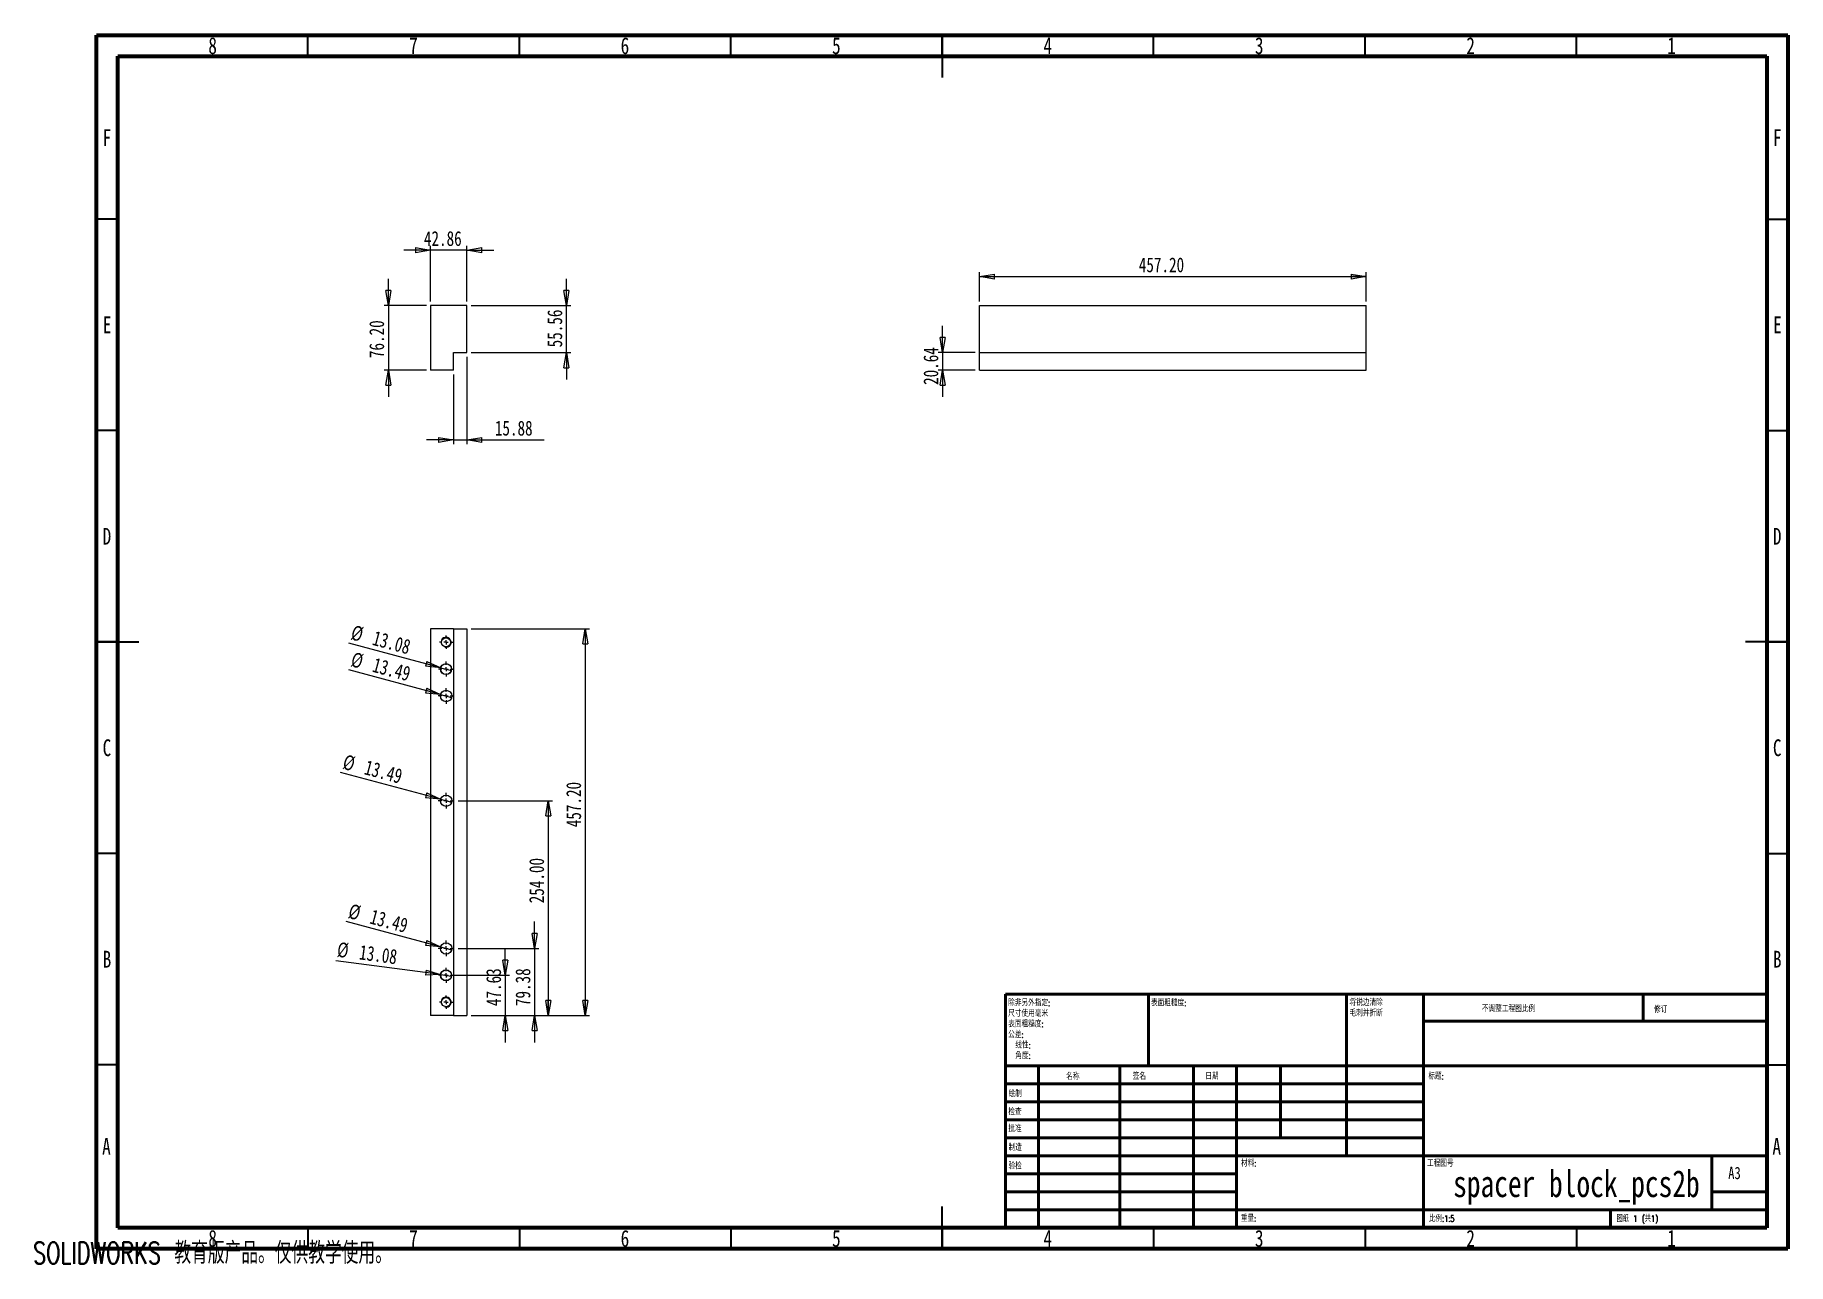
# Model space of a CAD drawing. Header units: millimetres. Extents: x 0 to 415, y 1 to 292.
import ezdxf

# ---------------------------------------------------------------- set-up
doc = ezdxf.new("R2010")
doc.units = ezdxf.units.MM
doc.styles.add('SLDTEXTSTYLE0', font='TXT', dxfattribs={"width": 0.75})
doc.styles.add('SLDTEXTSTYLE1', font='TXT', dxfattribs={"width": 0.75, "bigfont": 'bigfont'})
doc.styles.add('SLDTEXTSTYLE2', font='TXT', dxfattribs={"width": 0.694444, "bigfont": 'bigfont'})
doc.styles.add('SLDTEXTSTYLE3', font='TXT', dxfattribs={"width": 0.7, "bigfont": 'bigfont'})
doc.dimstyles.new('SLDDIMSTYLE0', dxfattribs={"dimtxt": 3.5, "dimasz": 3.556, "dimexe": 0, "dimexo": 0.0625, "dimgap": 0.875, "dimtad": 1, "dimlfac": 5, "dimrnd": 1e-09, "dimzin": 12, "dimdsep": 46, "dimtxsty": 'SLDTEXTSTYLE0', "dimblk1": 'CLOSED', "dimblk2": 'CLOSED', "dimsah": 1, "dimcen": 0.09, "dimadec": 0, "dimazin": 3, "dimtfac": 1, "dimtmove": 0, "dimatfit": 0, "dimldrblk": 'CLOSED', "dimfxl": 1, "dimfrac": 2, "dimtolj": 1, "dimtzin": 12, "dimarcsym": 0})
doc.dimstyles.new('SLDDIMSTYLE1', dxfattribs={"dimtxt": 3.5, "dimasz": 3.556, "dimexe": 0, "dimexo": 0.0625, "dimgap": 0.875, "dimtad": 1, "dimlfac": 5, "dimrnd": 1e-09, "dimzin": 4, "dimdsep": 46, "dimtxsty": 'SLDTEXTSTYLE0', "dimblk1": 'CLOSED', "dimblk2": 'CLOSED', "dimsah": 1, "dimcen": 0.09, "dimadec": 0, "dimazin": 1, "dimtfac": 1, "dimtmove": 0, "dimatfit": 0, "dimldrblk": 'CLOSED', "dimfxl": 1, "dimfrac": 2, "dimtolj": 1, "dimtzin": 12, "dimarcsym": 0})
doc.dimstyles.new('SLDDIMSTYLE2', dxfattribs={"dimtxt": 3.5, "dimasz": 3.556, "dimexe": 0, "dimexo": 0.0625, "dimgap": 0.875, "dimtad": 1, "dimlfac": 5, "dimrnd": 1e-09, "dimzin": 4, "dimdsep": 46, "dimtxsty": 'SLDTEXTSTYLE0', "dimblk1": 'CLOSED', "dimblk2": 'CLOSED', "dimsah": 1, "dimcen": 0.09, "dimadec": 0, "dimazin": 1, "dimtfac": 1, "dimtofl": 0, "dimtmove": 0, "dimatfit": 3, "dimldrblk": 'CLOSED', "dimfxl": 1, "dimfrac": 2, "dimtolj": 1, "dimtzin": 12, "dimarcsym": 0})
doc.dimstyles.new('SLDDIMSTYLE3', dxfattribs={"dimtxt": 3.5, "dimasz": 3.556, "dimexe": 0, "dimexo": 0.0625, "dimgap": 0.875, "dimtad": 1, "dimlfac": 5, "dimrnd": 1e-09, "dimzin": 12, "dimdsep": 46, "dimtxsty": 'SLDTEXTSTYLE0', "dimblk1": 'NONE', "dimblk2": 'CLOSED', "dimsah": 1, "dimcen": 0, "dimadec": 0, "dimazin": 3, "dimtfac": 1, "dimtmove": 0, "dimatfit": 3, "dimldrblk": 'NONE', "dimfxl": 1, "dimfrac": 2, "dimtolj": 1, "dimtzin": 12, "dimarcsym": 0})

# ---------------------------------------------------------------- blocks, each defined once
blk = doc.blocks.new('SW_NOTE_0')
at = {"color": 0, "linetype": 'Continuous', "lineweight": 0, "char_height": 1.5, "attachment_point": 1, "style": 'SLDTEXTSTYLE1'}
for s, insert in [('除非另外指定:', (0, 1.93)), ('表面粗糙度:', (0, -3.07)), ('尺寸使用毫米', (0, -0.57)), ('公差:', (0, -5.57)), ('线性:', (1.69, -8.07)), ('角度:', (1.69, -10.57))]:
    blk.add_mtext(s, dxfattribs=dict(at, insert=insert))
blk = doc.blocks.new('SW_NOTE_0_1')
at = {"color": 0, "linetype": 'Continuous', "lineweight": 0, "char_height": 1.5, "attachment_point": 1, "style": 'SLDTEXTSTYLE1'}
for s, insert in [('将锐边清除', (0, 1.93)), ('毛刺并折断', (0, -0.57))]:
    blk.add_mtext(s, dxfattribs=dict(at, insert=insert))
blk = doc.blocks.new('_Closed')
at = {"color": 0, "linetype": 'ByBlock', "lineweight": -2}
for p, q in [((-1, 0.166667), (0, 0)), ((-1, 0.166667), (-1, -0.166667)), ((0, 0), (-1, -0.166667)), ((0, 0), (-1, 0))]:
    blk.add_line(p, q, dxfattribs=at)
blk = doc.blocks.new('_D')
at = {"color": 7, "linetype": 'Continuous', "lineweight": 0}
for p, q in [((94.01, 241.14), (87.66, 241.14)), ((94.01, 229.02), (94.01, 242.14)), ((102.59, 241.14), (94.01, 241.14)), ((102.59, 229.02), (102.59, 242.14)), ((102.59, 241.14), (108.94, 241.14))]:
    blk.add_line(p, q, dxfattribs=at)
at = {"color": 7, "linetype": 'Continuous', "lineweight": 18, "xscale": 3.556, "yscale": 3.556}
blk.add_blockref('_Closed', (94.01, 241.14), dxfattribs=at)
at = {"color": 7, "linetype": 'Continuous', "lineweight": 18, "xscale": 3.556, "yscale": 3.556, "rotation": 180}
blk.add_blockref('_Closed', (102.59, 241.14), dxfattribs=at)
at = {"color": 7, "linetype": 'Continuous', "lineweight": 18, "insert": (92.43, 245.65), "char_height": 3.5, "attachment_point": 1, "style": 'SLDTEXTSTYLE0'}
blk.add_mtext('42.86', dxfattribs=at)
blk = doc.blocks.new('_D_1')
at = {"color": 7, "linetype": 'Continuous', "lineweight": 0}
for p, q in [((126.13, 228.02), (126.13, 234.37)), ((103.59, 228.02), (127.13, 228.02)), ((126.13, 216.91), (126.13, 228.02)), ((103.59, 216.91), (127.13, 216.91)), ((126.13, 216.91), (126.13, 210.56))]:
    blk.add_line(p, q, dxfattribs=at)
at = {"color": 7, "linetype": 'Continuous', "lineweight": 18, "xscale": 3.556, "yscale": 3.556}
for p, rotation in [((126.13, 228.02), 270), ((126.13, 216.91), 90)]:
    blk.add_blockref('_Closed', p, dxfattribs=dict(at, rotation=rotation))
at = {"color": 7, "linetype": 'Continuous', "lineweight": 18, "insert": (121.62, 218.16), "char_height": 3.5, "attachment_point": 1, "rotation": 90, "style": 'SLDTEXTSTYLE0'}
blk.add_mtext('55.56', dxfattribs=at)
blk = doc.blocks.new('_D_2')
at = {"color": 7, "linetype": 'Continuous', "lineweight": 0}
for p, q in [((102.59, 215.91), (102.59, 195.29)), ((99.41, 211.78), (99.41, 195.29)), ((99.41, 196.29), (93.06, 196.29)), ((99.41, 196.29), (102.59, 196.29)), ((102.59, 196.29), (120.83, 196.29))]:
    blk.add_line(p, q, dxfattribs=at)
at = {"color": 7, "linetype": 'Continuous', "lineweight": 18, "xscale": 3.556, "yscale": 3.556}
blk.add_blockref('_Closed', (99.41, 196.29), dxfattribs=at)
at = {"color": 7, "linetype": 'Continuous', "lineweight": 18, "xscale": 3.556, "yscale": 3.556, "rotation": 180}
blk.add_blockref('_Closed', (102.59, 196.29), dxfattribs=at)
at = {"color": 7, "linetype": 'Continuous', "lineweight": 18, "insert": (109.2, 200.81), "char_height": 3.5, "attachment_point": 1, "style": 'SLDTEXTSTYLE0'}
blk.add_mtext('15.88', dxfattribs=at)
blk = doc.blocks.new('_D_3')
at = {"color": 7, "linetype": 'Continuous', "lineweight": 0}
for p, q in [((84.01, 228.02), (84.01, 234.37)), ((93.01, 228.02), (83.01, 228.02)), ((84.01, 228.02), (84.01, 212.78)), ((93.01, 212.78), (83.01, 212.78)), ((84.01, 212.78), (84.01, 206.43))]:
    blk.add_line(p, q, dxfattribs=at)
at = {"color": 7, "linetype": 'Continuous', "lineweight": 18, "xscale": 3.556, "yscale": 3.556}
for p, rotation in [((84.01, 228.02), 270), ((84.01, 212.78), 90)]:
    blk.add_blockref('_Closed', p, dxfattribs=dict(at, rotation=rotation))
at = {"color": 7, "linetype": 'Continuous', "lineweight": 18, "insert": (79.5, 215.63), "char_height": 3.5, "attachment_point": 1, "rotation": 90, "style": 'SLDTEXTSTYLE0'}
blk.add_mtext('76.20', dxfattribs=at)
blk = doc.blocks.new('_D_4')
at = {"color": 7, "linetype": 'Continuous', "lineweight": 0}
for p, q in [((215.07, 216.91), (215.07, 223.26)), ((222.79, 216.91), (214.07, 216.91)), ((215.07, 216.91), (215.07, 212.78)), ((222.79, 212.78), (214.07, 212.78)), ((215.07, 212.78), (215.07, 206.43))]:
    blk.add_line(p, q, dxfattribs=at)
at = {"color": 7, "linetype": 'Continuous', "lineweight": 18, "xscale": 3.556, "yscale": 3.556}
for p, rotation in [((215.07, 216.91, -23.34), 270), ((215.07, 212.78, -23.34), 90)]:
    blk.add_blockref('_Closed', p, dxfattribs=dict(at, rotation=rotation))
at = {"color": 7, "linetype": 'Continuous', "lineweight": 18, "insert": (210.56, 209.28), "char_height": 3.5, "attachment_point": 1, "rotation": 90, "style": 'SLDTEXTSTYLE0'}
blk.add_mtext('20.64', dxfattribs=at)
blk = doc.blocks.new('_D_5')
at = {"color": 7, "linetype": 'Continuous', "lineweight": 0}
for p, q in [((223.79, 229.02), (223.79, 235.91)), ((223.79, 234.91), (315.23, 234.91)), ((315.23, 229.02), (315.23, 235.91))]:
    blk.add_line(p, q, dxfattribs=at)
at = {"color": 7, "linetype": 'Continuous', "lineweight": 18, "xscale": 3.556, "yscale": 3.556, "rotation": 180}
blk.add_blockref('_Closed', (223.79, 234.91, -23.34), dxfattribs=at)
at = {"color": 7, "linetype": 'Continuous', "lineweight": 18, "xscale": 3.556, "yscale": 3.556}
blk.add_blockref('_Closed', (315.23, 234.91, -23.34), dxfattribs=at)
at = {"color": 7, "linetype": 'Continuous', "lineweight": 18, "insert": (261.49, 239.42), "char_height": 3.5, "attachment_point": 1, "style": 'SLDTEXTSTYLE0'}
blk.add_mtext('457.20', dxfattribs=at)
blk = doc.blocks.new('_D_6')
at = {"color": 7, "linetype": 'Continuous', "lineweight": 0}
for p, q in [((103.59, 151.61), (131.59, 151.61)), ((130.59, 151.61), (130.59, 60.17)), ((103.59, 60.17), (131.59, 60.17))]:
    blk.add_line(p, q, dxfattribs=at)
at = {"color": 7, "linetype": 'Continuous', "lineweight": 18, "xscale": 3.556, "yscale": 3.556}
for p, rotation in [((130.59, 151.61, -8.26), 90), ((130.59, 60.17, -8.26), 270)]:
    blk.add_blockref('_Closed', p, dxfattribs=dict(at, rotation=rotation))
at = {"color": 7, "linetype": 'Continuous', "lineweight": 18, "insert": (126.08, 104.7), "char_height": 3.5, "attachment_point": 1, "rotation": 90, "style": 'SLDTEXTSTYLE0'}
blk.add_mtext('457.20', dxfattribs=at)
blk = doc.blocks.new('_D_7')
at = {"color": 7, "linetype": 'Continuous', "lineweight": 0}
for q in [(74.67, 148.24), (98.93, 141.74)]:
    blk.add_line((96.4, 142.42), q, dxfattribs=at)
at = {"color": 7, "linetype": 'Continuous', "lineweight": 18, "xscale": 3.556, "yscale": 3.556, "rotation": 345}
blk.add_blockref('_Closed', (96.4, 142.42, -8.26), dxfattribs=at)
at = {"color": 7, "linetype": 'Continuous', "lineweight": 18, "char_height": 3.5, "attachment_point": 1, "rotation": 345, "style": 'SLDTEXTSTYLE0'}
for s, insert in [('%%c', (75.82, 152.56)), ('13.08', (80.93, 151.24))]:
    blk.add_mtext(s, dxfattribs=dict(at, insert=insert))
blk = doc.blocks.new('_None')
blk = doc.blocks.new('_D_8')
at = {"color": 7, "linetype": 'Continuous', "lineweight": 0}
for q in [(74.67, 141.89), (98.97, 135.38)]:
    blk.add_line((96.36, 136.08), q, dxfattribs=at)
at = {"color": 7, "linetype": 'Continuous', "lineweight": 18, "xscale": 3.556, "yscale": 3.556, "rotation": 345}
blk.add_blockref('_Closed', (96.36, 136.08, -8.26), dxfattribs=at)
at = {"color": 7, "linetype": 'Continuous', "lineweight": 18, "char_height": 3.5, "attachment_point": 1, "rotation": 345, "style": 'SLDTEXTSTYLE0'}
for s, insert in [('%%c', (75.82, 146.21)), ('13.49', (80.93, 144.89))]:
    blk.add_mtext(s, dxfattribs=dict(at, insert=insert))
blk = doc.blocks.new('_D_9')
at = {"color": 7, "linetype": 'Continuous', "lineweight": 0}
for q in [(72.73, 117.65), (98.97, 110.62)]:
    blk.add_line((96.36, 111.31), q, dxfattribs=at)
at = {"color": 7, "linetype": 'Continuous', "lineweight": 18, "xscale": 3.556, "yscale": 3.556, "rotation": 345}
blk.add_blockref('_Closed', (96.36, 111.31, -8.26), dxfattribs=at)
at = {"color": 7, "linetype": 'Continuous', "lineweight": 18, "char_height": 3.5, "attachment_point": 1, "rotation": 345, "style": 'SLDTEXTSTYLE0'}
for s, insert in [('%%c', (73.89, 121.97)), ('13.49', (79, 120.66))]:
    blk.add_mtext(s, dxfattribs=dict(at, insert=insert))
blk = doc.blocks.new('_D_10')
at = {"color": 7, "linetype": 'Continuous', "lineweight": 0}
for q in [(74.04, 82.37), (98.97, 75.69)]:
    blk.add_line((96.36, 76.39), q, dxfattribs=at)
at = {"color": 7, "linetype": 'Continuous', "lineweight": 18, "xscale": 3.556, "yscale": 3.556, "rotation": 345}
blk.add_blockref('_Closed', (96.36, 76.39, -8.26), dxfattribs=at)
at = {"color": 7, "linetype": 'Continuous', "lineweight": 18, "char_height": 3.5, "attachment_point": 1, "rotation": 345, "style": 'SLDTEXTSTYLE0'}
for s, insert in [('%%c', (75.2, 86.69)), ('13.49', (80.31, 85.37))]:
    blk.add_mtext(s, dxfattribs=dict(at, insert=insert))
blk = doc.blocks.new('_D_11')
at = {"color": 7, "linetype": 'Continuous', "lineweight": 0}
for q in [(71.61, 73.14), (98.96, 69.52)]:
    blk.add_line((96.37, 69.86), q, dxfattribs=at)
at = {"color": 7, "linetype": 'Continuous', "lineweight": 18, "xscale": 3.556, "yscale": 3.556, "rotation": 352.4583846294}
blk.add_blockref('_Closed', (96.37, 69.86, -8.26), dxfattribs=at)
at = {"color": 7, "linetype": 'Continuous', "lineweight": 18, "char_height": 3.5, "attachment_point": 1, "rotation": 352.4584, "style": 'SLDTEXTSTYLE0'}
for s, insert in [('%%c', (72.19, 77.58)), ('13.08', (77.43, 76.94))]:
    blk.add_mtext(s, dxfattribs=dict(at, insert=insert))
blk = doc.blocks.new('_D_12')
at = {"color": 7, "linetype": 'Continuous', "lineweight": 0}
for p, q in [((118.59, 76.04), (118.59, 82.39)), ((100.51, 76.04), (119.59, 76.04)), ((118.59, 76.04), (118.59, 60.17)), ((103.59, 60.17), (119.59, 60.17)), ((118.59, 60.17), (118.59, 53.82))]:
    blk.add_line(p, q, dxfattribs=at)
at = {"color": 7, "linetype": 'Continuous', "lineweight": 18, "xscale": 3.556, "yscale": 3.556}
for p, rotation in [((118.59, 76.04, -8.26), 270), ((118.59, 60.17, -8.26), 90)]:
    blk.add_blockref('_Closed', p, dxfattribs=dict(at, rotation=rotation))
at = {"color": 7, "linetype": 'Continuous', "lineweight": 18, "insert": (114.08, 62.41), "char_height": 3.5, "attachment_point": 1, "rotation": 90, "style": 'SLDTEXTSTYLE0'}
blk.add_mtext('79.38', dxfattribs=at)
blk = doc.blocks.new('_D_13')
at = {"color": 7, "linetype": 'Continuous', "lineweight": 0}
for p, q in [((111.67, 69.69), (111.67, 76.04)), ((98.67, 69.69), (112.67, 69.69)), ((111.67, 69.69), (111.67, 60.17)), ((103.59, 60.17), (112.67, 60.17)), ((111.67, 60.17), (111.67, 53.82))]:
    blk.add_line(p, q, dxfattribs=at)
at = {"color": 7, "linetype": 'Continuous', "lineweight": 18, "xscale": 3.556, "yscale": 3.556}
for p, rotation in [((111.67, 69.69, -8.26), 270), ((111.67, 60.17, -8.26), 90)]:
    blk.add_blockref('_Closed', p, dxfattribs=dict(at, rotation=rotation))
at = {"color": 7, "linetype": 'Continuous', "lineweight": 18, "insert": (107.15, 62.41), "char_height": 3.5, "attachment_point": 1, "rotation": 90, "style": 'SLDTEXTSTYLE0'}
blk.add_mtext('47.63', dxfattribs=at)
blk = doc.blocks.new('_D_14')
at = {"color": 7, "linetype": 'Continuous', "lineweight": 0}
for p, q in [((100.51, 110.97), (122.84, 110.97)), ((121.84, 110.97), (121.84, 60.17)), ((103.59, 60.17), (122.84, 60.17))]:
    blk.add_line(p, q, dxfattribs=at)
at = {"color": 7, "linetype": 'Continuous', "lineweight": 18, "xscale": 3.556, "yscale": 3.556}
for p, rotation in [((121.84, 110.97, -8.26), 90), ((121.84, 60.17, -8.26), 270)]:
    blk.add_blockref('_Closed', p, dxfattribs=dict(at, rotation=rotation))
at = {"color": 7, "linetype": 'Continuous', "lineweight": 18, "insert": (117.32, 86.72), "char_height": 3.5, "attachment_point": 1, "rotation": 90, "style": 'SLDTEXTSTYLE0'}
blk.add_mtext('254.00', dxfattribs=at)
blk = doc.blocks.new('SW_CENTERMARKSYMBOL_0')
at = {"color": 0, "linetype": 'Continuous', "lineweight": 18}
for p, q in [((-1, 0), (-1.84874, 0)), ((0, 0), (-0.5, 0)), ((0, 1), (0, 1.84874)), ((0, 0), (0, 0.5)), ((0, 0), (0, -0.5)), ((0, 0), (0.5, 0)), ((1, 0), (1.84874, 0)), ((0, -1), (0, -1.84874))]:
    blk.add_line(p, q, dxfattribs=at)
blk = doc.blocks.new('SW_CENTERMARKSYMBOL_1')
at = {"color": 0, "linetype": 'Continuous', "lineweight": 18}
for p, q in [((-1, 0), (-1.849375, 0)), ((0, 0), (-0.5, 0)), ((0, 1), (0, 1.849375)), ((0, 0), (0, 0.5)), ((0, 0), (0, -0.5)), ((0, 0), (0.5, 0)), ((1, 0), (1.849375, 0)), ((0, -1), (0, -1.849375))]:
    blk.add_line(p, q, dxfattribs=at)
blk = doc.blocks.new('SW_CENTERMARKSYMBOL_2')
at = {"color": 0, "linetype": 'Continuous', "lineweight": 18}
for p, q in [((-1, 0), (-1.849375, 0)), ((0, 0), (-0.5, 0)), ((0, 1), (0, 1.849375)), ((0, 0), (0, 0.5)), ((0, 0), (0, -0.5)), ((0, 0), (0.5, 0)), ((1, 0), (1.849375, 0)), ((0, -1), (0, -1.849375))]:
    blk.add_line(p, q, dxfattribs=at)
blk = doc.blocks.new('SW_CENTERMARKSYMBOL_3')
at = {"color": 0, "linetype": 'Continuous', "lineweight": 18}
for p, q in [((-1, 0), (-1.56934, 0)), ((0, 0), (-0.5, 0)), ((0, 1), (0, 1.56934)), ((0, 0), (0, 0.5)), ((0, 0), (0, -0.5)), ((0, 0), (0.5, 0)), ((1, 0), (1.56934, 0)), ((0, -1), (0, -1.56934))]:
    blk.add_line(p, q, dxfattribs=at)
blk = doc.blocks.new('SW_CENTERMARKSYMBOL_4')
at = {"color": 0, "linetype": 'Continuous', "lineweight": 18}
for p, q in [((-1, 0), (-1.77, 0)), ((0, 0), (-0.5, 0)), ((0, 1), (0, 1.77)), ((0, 0), (0, 0.5)), ((0, 0), (0, -0.5)), ((0, 0), (0.5, 0)), ((1, 0), (1.77, 0)), ((0, -1), (0, -1.77))]:
    blk.add_line(p, q, dxfattribs=at)
blk = doc.blocks.new('SW_CENTERMARKSYMBOL_5')
at = {"color": 0, "linetype": 'Continuous', "lineweight": 18}
for p, q in [((-1, 0), (-1.56934, 0)), ((0, 0), (-0.5, 0)), ((0, 1), (0, 1.56934)), ((0, 0), (0, 0.5)), ((0, 0), (0, -0.5)), ((0, 0), (0.5, 0)), ((1, 0), (1.56934, 0)), ((0, -1), (0, -1.56934))]:
    blk.add_line(p, q, dxfattribs=at)
blk = doc.blocks.new('SW_CENTERMARKSYMBOL_6')
at = {"color": 0, "linetype": 'Continuous', "lineweight": 18}
for p, q in [((-1, 0), (-1.77, 0)), ((0, 0), (-0.5, 0)), ((0, 1), (0, 1.77)), ((0, 0), (0, 0.5)), ((0, 0), (0, -0.5)), ((0, 0), (0.5, 0)), ((1, 0), (1.77, 0)), ((0, -1), (0, -1.77))]:
    blk.add_line(p, q, dxfattribs=at)

msp = doc.modelspace()

# ---------------------------------------------------------------- linework, layer by layer
at = {"color": 7, "linetype": 'Continuous', "lineweight": 70}
for p, q in [((15, 5), (15, 292)), ((15, 292), (415, 292)), ((415, 292), (415, 5)), ((20, 10), (20, 287)), ((20, 287), (410, 287)), ((410, 287), (410, 10)), ((410, 10), (20, 10)), ((415, 5), (15, 5))]:
    msp.add_line(p, q, dxfattribs=at)
at = {"color": 7, "linetype": 'Continuous', "lineweight": 35}
for p, q in [((65, 287), (65, 292)), ((115, 287), (115, 292)), ((165, 287), (165, 292)), ((215, 292), (215, 282)), ((215, 287), (215, 292)), ((265, 287), (265, 292)), ((315, 287), (315, 292)), ((365, 287), (365, 292)), ((20, 248.5), (15, 248.5)), ((410, 248.5), (415, 248.5)), ((20, 198.5), (15, 198.5)), ((410, 198.5), (415, 198.5)), ((15, 148.5), (25, 148.5)), ((20, 148.5), (15, 148.5)), ((415, 148.5), (405, 148.5)), ((410, 148.5), (415, 148.5)), ((20, 98.5), (15, 98.5)), ((410, 98.5), (415, 98.5)), ((20, 48.5), (15, 48.5)), ((410, 48.5), (415, 48.5)), ((215, 5), (215, 15)), ((65, 10), (65, 5)), ((115, 10), (115, 5)), ((165, 10), (165, 5)), ((215, 10), (215, 5)), ((265, 10), (265, 5)), ((315, 10), (315, 5)), ((365, 10), (365, 5))]:
    msp.add_line(p, q, dxfattribs=at)
at = {"color": 7, "linetype": 'Continuous', "lineweight": 25}
for p, q in [((102.5869, 228.0206), (94.0144, 228.0206)), ((94.0144, 228.0206), (94.0144, 212.7806)), ((102.5869, 216.9081), (102.5869, 228.0206)), ((223.7904, 216.9081), (223.7904, 228.0206)), ((223.7904, 228.0206), (315.2304, 228.0206)), ((315.2304, 216.9081), (315.2304, 228.0206)), ((99.4119, 216.9081), (102.5869, 216.9081)), ((99.4119, 212.7806), (99.4119, 216.9081)), ((223.7904, 216.9081), (315.2304, 216.9081)), ((223.7904, 212.7806), (223.7904, 216.9081)), ((315.2304, 212.7806), (315.2304, 216.9081)), ((99.4119, 212.7806), (94.0144, 212.7806)), ((223.7904, 212.7806), (315.2304, 212.7806)), ((94.0144, 151.6053), (94.0144, 60.1653)), ((99.4119, 151.6053), (94.0144, 151.6053)), ((99.4119, 151.6053), (99.4119, 60.1653)), ((99.4119, 151.6053), (102.5869, 151.6053)), ((102.5869, 151.6053), (102.5869, 60.1653)), ((99.4119, 60.1653), (94.0144, 60.1653)), ((99.4119, 60.1653), (102.5869, 60.1653))]:
    msp.add_line(p, q, dxfattribs=at)
at = {"color": 7, "linetype": 'Continuous', "lineweight": 50}
for p, q in [((230, 65.25), (410, 65.25)), ((230, 65.25), (230, 10)), ((263.8, 48.25), (263.8, 65.25)), ((310.6, 65.25), (310.6, 27)), ((328.8, 65.25), (328.8, 10)), ((380.8, 58.875), (380.8, 65.25)), ((410, 58.875), (328.8, 58.875)), ((410, 48.25), (230, 48.25)), ((237.8, 48.25), (237.8, 10)), ((256.991, 48.25), (256.991, 10)), ((274.3989, 48.25), (274.3989, 10)), ((284.6, 10), (284.6, 48.25)), ((295, 31.25), (295, 48.25)), ((328.8, 44), (230, 44)), ((328.8, 39.75), (230, 39.75)), ((328.8, 35.5), (230, 35.5)), ((328.8, 31.25), (230, 31.25)), ((284.6, 27), (230, 27)), ((284.6, 27), (410, 27)), ((397, 14.25), (397, 27)), ((284.6, 22.7499), (230, 22.7499)), ((284.6, 18.5), (230, 18.5)), ((410, 18.5), (397, 18.5)), ((230, 14.25), (410, 14.25)), ((373, 10), (373, 14.25))]:
    msp.add_line(p, q, dxfattribs=at)
at = {"color": 7, "linetype": 'Continuous', "lineweight": 25}
for centre, radius in [((97.6656, 148.4303), 1.0693), ((97.6656, 142.0803), 1.3081), ((97.6656, 142.0803), 1.27), ((97.6656, 135.7303), 1.3494), ((97.6656, 110.9653), 1.3494), ((97.6656, 76.0403), 1.3487), ((97.6656, 69.6903), 1.3081), ((97.6656, 69.6903), 1.27), ((97.6656, 63.3403), 1.0693)]:
    msp.add_circle(centre, radius, dxfattribs=at)
at = {"color": 7, "linetype": 'Continuous', "lineweight": 18}
for centre in [(97.6656, 148.4303), (97.6656, 63.3403)]:
    msp.add_arc(centre, 1.1862, 255, 195, dxfattribs=at)

# ---------------------------------------------------------------- block references
at = {"color": 7, "linetype": 'Continuous', "lineweight": 0}
for name, p in [('SW_CENTERMARKSYMBOL_5', (97.6656, 148.4303)), ('SW_CENTERMARKSYMBOL_6', (97.6656, 142.0803)), ('SW_CENTERMARKSYMBOL_1', (97.6656, 135.7303)), ('SW_CENTERMARKSYMBOL_2', (97.6656, 110.9653)), ('SW_CENTERMARKSYMBOL_0', (97.6656, 76.0403)), ('SW_CENTERMARKSYMBOL_4', (97.6656, 69.6903)), ('SW_CENTERMARKSYMBOL_3', (97.6656, 63.3403)), ('SW_NOTE_0', (230.5937, 61.9874)), ('SW_NOTE_0_1', (311.3092, 62.0695))]:
    msp.add_blockref(name, p, dxfattribs=at)

# ---------------------------------------------------------------- texts
for s, insert, char_height, attachment_point, style in [('8', (42.46, 291.4764), 3.9688, 2, 'SLDTEXTSTYLE0'), ('7', (89.96, 291.4764), 3.9688, 2, 'SLDTEXTSTYLE0'), ('6', (139.96, 291.4764), 3.9688, 2, 'SLDTEXTSTYLE0'), ('5', (189.96, 291.4764), 3.9688, 2, 'SLDTEXTSTYLE0'), ('4', (239.96, 291.4764), 3.9688, 2, 'SLDTEXTSTYLE0'), ('3', (289.96, 291.4764), 3.9688, 2, 'SLDTEXTSTYLE0'), ('2', (339.96, 291.4764), 3.9688, 2, 'SLDTEXTSTYLE0'), ('1', (387.46, 291.4764), 3.9688, 2, 'SLDTEXTSTYLE0'), ('F', (17.4577, 269.7264), 3.9688, 2, 'SLDTEXTSTYLE0'), ('F', (412.4577, 269.7264), 3.9688, 2, 'SLDTEXTSTYLE0'), ('E', (17.5078, 225.4764), 3.9688, 2, 'SLDTEXTSTYLE0'), ('E', (412.5078, 225.4764), 3.9688, 2, 'SLDTEXTSTYLE0'), ('D', (17.4527, 175.4764), 3.9688, 2, 'SLDTEXTSTYLE0'), ('D', (412.4527, 175.4764), 3.9688, 2, 'SLDTEXTSTYLE0'), ('C', (17.4587, 125.4764), 3.9688, 2, 'SLDTEXTSTYLE0'), ('C', (412.4587, 125.4764), 3.9688, 2, 'SLDTEXTSTYLE0'), ('B', (17.4706, 75.4764), 3.9688, 2, 'SLDTEXTSTYLE0'), ('B', (412.4706, 75.4764), 3.9688, 2, 'SLDTEXTSTYLE0'), ('表面粗糙度:', (264.3713, 63.9193), 1.5, 1, 'SLDTEXTSTYLE1'), ('不调整工程图比例', (342.6146, 62.533), 1.5, 1, 'SLDTEXTSTYLE1'), ('修订', (383.3276, 62.3349), 1.5, 1, 'SLDTEXTSTYLE1'), ('名称', (244.3222, 46.5015), 1.5, 1, 'SLDTEXTSTYLE1'), ('签名', (260.0336, 46.5618), 1.5, 1, 'SLDTEXTSTYLE1'), ('日期', (277.2147, 46.5762), 1.5, 1, 'SLDTEXTSTYLE1'), ('标题:', (329.9562, 46.5762), 1.5, 1, 'SLDTEXTSTYLE1'), ('绘制', (230.6847, 42.4297), 1.5, 1, 'SLDTEXTSTYLE1'), ('检查', (230.6236, 38.1544), 1.5, 1, 'SLDTEXTSTYLE1'), ('批准', (230.6216, 34.1768), 1.5, 1, 'SLDTEXTSTYLE1'), ('A', (17.3397, 31.2264), 3.9688, 2, 'SLDTEXTSTYLE0'), ('制造', (230.6822, 29.7337), 1.5, 1, 'SLDTEXTSTYLE1'), ('A', (412.3397, 31.2264), 3.9688, 2, 'SLDTEXTSTYLE0'), ('验检', (230.6769, 25.3496), 1.5, 1, 'SLDTEXTSTYLE1'), ('材料:', (285.6459, 25.9861), 1.5, 1, 'SLDTEXTSTYLE1'), ('工程图号', (329.6287, 25.9861), 1.5, 1, 'SLDTEXTSTYLE1'), ('spacer block_pcs2b', (364.9817, 23.6069), 6.35, 2, 'SLDTEXTSTYLE0'), ('A3', (400.8712, 24.4064), 2.91042, 1, 'SLDTEXTSTYLE0'), ('重量:', (285.6178, 12.9493), 1.4986, 1, 'SLDTEXTSTYLE1'), ('比例:1:5', (330.074, 12.9001), 1.5, 1, 'SLDTEXTSTYLE1'), ('图纸 1 (共1)', (374.4783, 12.9001), 1.5, 1, 'SLDTEXTSTYLE2'), ('8', (42.46, 9.4764), 3.9688, 2, 'SLDTEXTSTYLE0'), ('7', (89.96, 9.4764), 3.9688, 2, 'SLDTEXTSTYLE0'), ('6', (139.96, 9.4764), 3.9688, 2, 'SLDTEXTSTYLE0'), ('5', (189.96, 9.4764), 3.9688, 2, 'SLDTEXTSTYLE0'), ('4', (239.96, 9.4764), 3.9688, 2, 'SLDTEXTSTYLE0'), ('3', (289.96, 9.4764), 3.9688, 2, 'SLDTEXTSTYLE0'), ('2', (339.96, 9.4764), 3.9688, 2, 'SLDTEXTSTYLE0'), ('1', (387.46, 9.4764), 3.9688, 2, 'SLDTEXTSTYLE0')]:
    msp.add_mtext(s, dxfattribs=dict(at, insert=insert, char_height=char_height, attachment_point=attachment_point, style=style))
at = {"color": 7, "linetype": 'Continuous', "insert": (0, 6.6234), "char_height": 5.1381, "attachment_point": 1, "style": 'SLDTEXTSTYLE3'}
msp.add_mtext('SOLIDWORKS 教育版产品。仅供教学使用。', dxfattribs=at)

# ---------------------------------------------------------------- dimensions: what is measured, and where the dimension line sits
at = {"color": 7, "linetype": 'Continuous', "lineweight": 18}
for base, p1, p2, dimstyle, picture, middle in [((94.0144, 241.1361), (102.5869, 228.0206), (94.0144, 228.0206), 'SLDDIMSTYLE0', '_D', (98.2478, 241.1361)), ((315.2304, 234.9098), (223.7904, 228.0206), (315.2304, 228.0206), 'SLDDIMSTYLE2', '_D_5', (268.6007, 234.9098)), ((102.5868634969, 196.2933325207), (99.4118634969, 212.7806134969), (102.5868634969, 216.9081134969), 'SLDDIMSTYLE0', '_D_2', (115.0150493579, 196.2933325207))]:
    dim = msp.add_linear_dim(base=base, p1=p1, p2=p2, dimstyle=dimstyle, dxfattribs=at)
    dim.commit()
    dim.dimension.update_dxf_attribs({"geometry": picture, "text_midpoint": middle, "dimtype": 160})
for base, p1, p2, dimstyle, picture, middle in [((84.0144, 212.7806), (94.0144, 228.0206), (94.0144, 212.7806), 'SLDDIMSTYLE1', '_D_3', (84.0144, 221.4442)), ((126.1282, 228.0206), (102.5869, 216.9081), (102.5869, 228.0206), 'SLDDIMSTYLE0', '_D_1', (126.1282, 223.9788)), ((215.074, 212.7806), (223.7904, 216.9081), (223.7904, 212.7806), 'SLDDIMSTYLE0', '_D_4', (215.074, 215.0956)), ((130.5869, 60.1653), (102.5869, 151.6053), (102.5869, 60.1653), 'SLDDIMSTYLE2', '_D_6', (130.5869, 111.8156)), ((121.8361, 60.1653), (99.515, 110.9653), (102.5869, 60.1653), 'SLDDIMSTYLE2', '_D_14', (121.8361, 93.8272)), ((118.5868634969, 60.1652760736), (99.5143534969, 76.0402760736), (102.5868634969, 60.1652760736), 'SLDDIMSTYLE0', '_D_12', (118.5868634969, 68.2255765002)), ((111.6656757988, 60.1652760736), (97.6656134969, 69.6902760736), (102.5868634969, 60.1652760736), 'SLDDIMSTYLE0', '_D_13', (111.6656757988, 68.2255765002))]:
    dim = msp.add_linear_dim(base=base, p1=p1, p2=p2, angle=90, dimstyle=dimstyle, dxfattribs=at)
    dim.commit()
    dim.dimension.update_dxf_attribs({"geometry": picture, "text_midpoint": middle, "dimtype": 160})
for p1, p2, picture, middle in [((98.9291, 141.7417), (96.4021, 142.4188), '_D_7', (82.598, 146.1176)), ((98.969, 135.381), (96.3622, 136.0795), '_D_8', (82.598, 139.7676)), ((98.969, 110.616), (96.3622, 111.3145), '_D_9', (80.6881, 115.5144)), ((98.9684, 75.6912), (96.3628, 76.3894), '_D_10', (81.9815, 80.2428)), ((98.9624, 69.5186), (96.3688, 69.862), '_D_11', (79.7793, 72.0583))]:
    dim = msp.add_diameter_dim_2p(p1=p1, p2=p2, dimstyle='SLDDIMSTYLE3', dxfattribs=at)
    dim.commit()
    dim.dimension.update_dxf_attribs({"geometry": picture, "text_midpoint": middle, "dimtype": 163})

doc.saveas('drawing.dxf')
